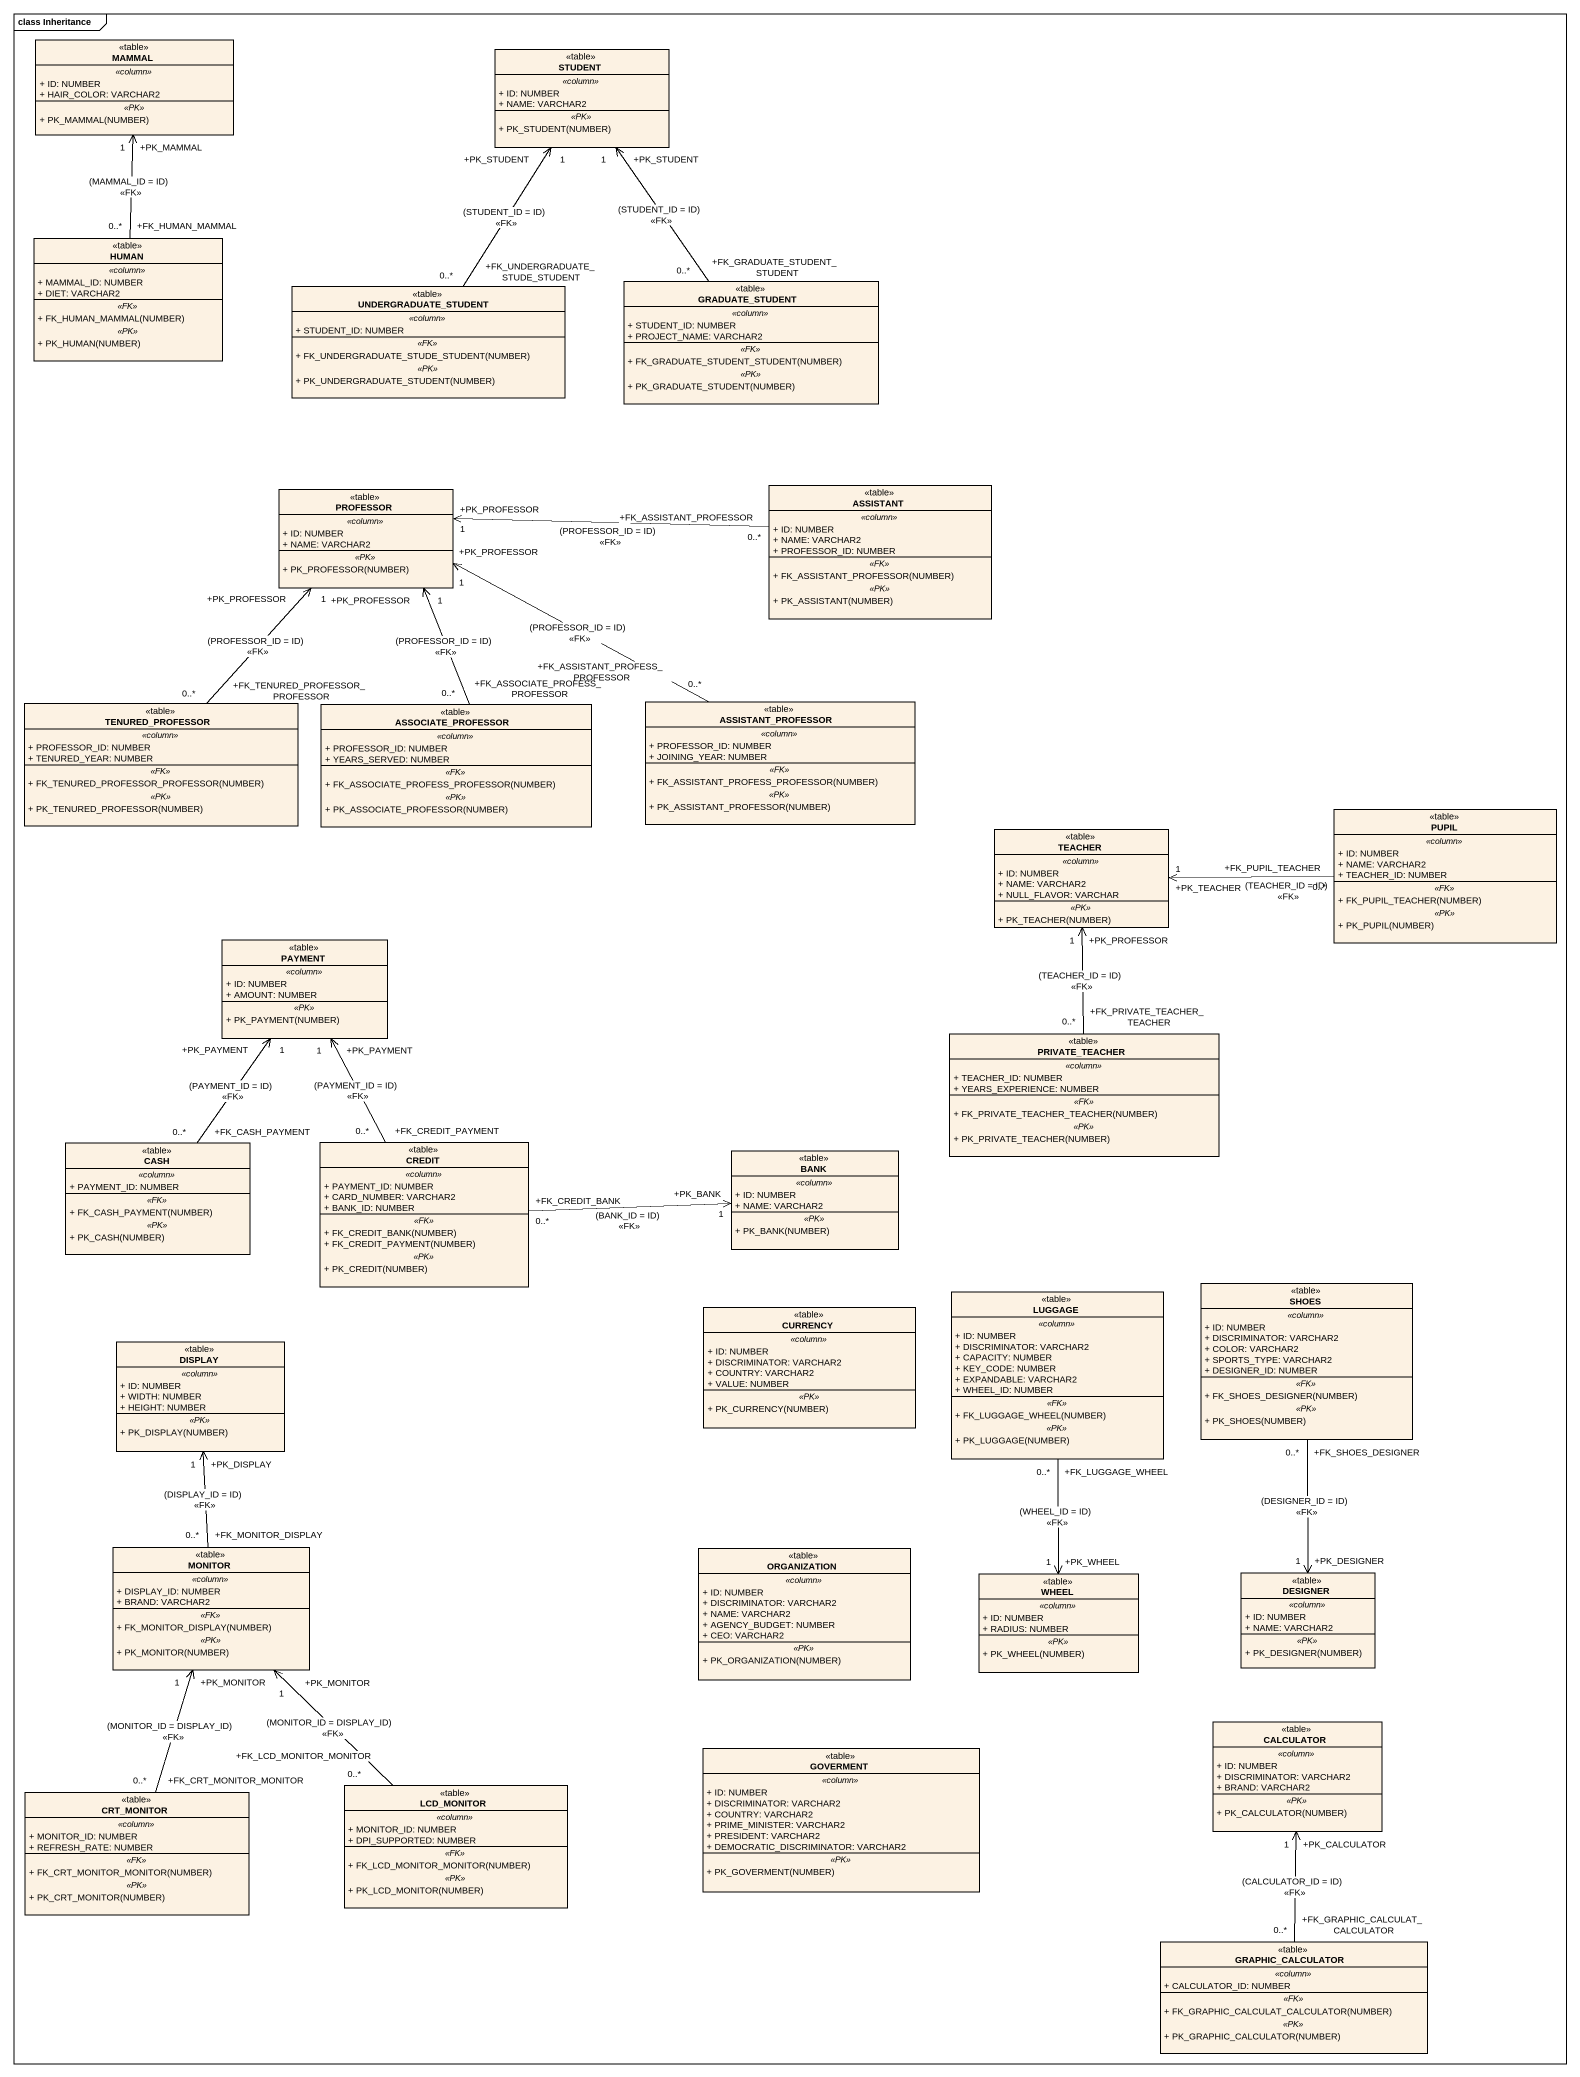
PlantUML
@startuml
mainframe class Inheritance
hide circle
hide empty members
skinparam classAttributeIconSize 0
class MAMMAL <<table>> {
  .. <<column>> ..
  + ID: NUMBER
  + HAIR_COLOR: VARCHAR2
  .. <<PK>> ..
  + PK_MAMMAL(NUMBER)
}
class STUDENT <<table>> {
  .. <<column>> ..
  + ID: NUMBER
  + NAME: VARCHAR2
  .. <<PK>> ..
  + PK_STUDENT(NUMBER)
}
class HUMAN <<table>> {
  .. <<column>> ..
  + MAMMAL_ID: NUMBER
  + DIET: VARCHAR2
  .. <<FK>> ..
  + FK_HUMAN_MAMMAL(NUMBER)
  .. <<PK>> ..
  + PK_HUMAN(NUMBER)
}
class UNDERGRADUATE_STUDENT <<table>> {
  .. <<column>> ..
  + STUDENT_ID: NUMBER
  .. <<FK>> ..
  + FK_UNDERGRADUATE_STUDE_STUDENT(NUMBER)
  .. <<PK>> ..
  + PK_UNDERGRADUATE_STUDENT(NUMBER)
}
class GRADUATE_STUDENT <<table>> {
  .. <<column>> ..
  + STUDENT_ID: NUMBER
  + PROJECT_NAME: VARCHAR2
  .. <<FK>> ..
  + FK_GRADUATE_STUDENT_STUDENT(NUMBER)
  .. <<PK>> ..
  + PK_GRADUATE_STUDENT(NUMBER)
}
class PROFESSOR <<table>> {
  .. <<column>> ..
  + ID: NUMBER
  + NAME: VARCHAR2
  .. <<PK>> ..
  + PK_PROFESSOR(NUMBER)
}
class ASSISTANT <<table>> {
  .. <<column>> ..
  + ID: NUMBER
  + NAME: VARCHAR2
  + PROFESSOR_ID: NUMBER
  .. <<FK>> ..
  + FK_ASSISTANT_PROFESSOR(NUMBER)
  .. <<PK>> ..
  + PK_ASSISTANT(NUMBER)
}
class TENURED_PROFESSOR <<table>> {
  .. <<column>> ..
  + PROFESSOR_ID: NUMBER
  + TENURED_YEAR: NUMBER
  .. <<FK>> ..
  + FK_TENURED_PROFESSOR_PROFESSOR(NUMBER)
  .. <<PK>> ..
  + PK_TENURED_PROFESSOR(NUMBER)
}
class ASSOCIATE_PROFESSOR <<table>> {
  .. <<column>> ..
  + PROFESSOR_ID: NUMBER
  + YEARS_SERVED: NUMBER
  .. <<FK>> ..
  + FK_ASSOCIATE_PROFESS_PROFESSOR(NUMBER)
  .. <<PK>> ..
  + PK_ASSOCIATE_PROFESSOR(NUMBER)
}
class ASSISTANT_PROFESSOR <<table>> {
  .. <<column>> ..
  + PROFESSOR_ID: NUMBER
  + JOINING_YEAR: NUMBER
  .. <<FK>> ..
  + FK_ASSISTANT_PROFESS_PROFESSOR(NUMBER)
  .. <<PK>> ..
  + PK_ASSISTANT_PROFESSOR(NUMBER)
}
class TEACHER <<table>> {
  .. <<column>> ..
  + ID: NUMBER
  + NAME: VARCHAR2
  + NULL_FLAVOR: VARCHAR
  .. <<PK>> ..
  + PK_TEACHER(NUMBER)
}
class PUPIL <<table>> {
  .. <<column>> ..
  + ID: NUMBER
  + NAME: VARCHAR2
  + TEACHER_ID: NUMBER
  .. <<FK>> ..
  + FK_PUPIL_TEACHER(NUMBER)
  .. <<PK>> ..
  + PK_PUPIL(NUMBER)
}
class PAYMENT <<table>> {
  .. <<column>> ..
  + ID: NUMBER
  + AMOUNT: NUMBER
  .. <<PK>> ..
  + PK_PAYMENT(NUMBER)
}
class PRIVATE_TEACHER <<table>> {
  .. <<column>> ..
  + TEACHER_ID: NUMBER
  + YEARS_EXPERIENCE: NUMBER
  .. <<FK>> ..
  + FK_PRIVATE_TEACHER_TEACHER(NUMBER)
  .. <<PK>> ..
  + PK_PRIVATE_TEACHER(NUMBER)
}
class CASH <<table>> {
  .. <<column>> ..
  + PAYMENT_ID: NUMBER
  .. <<FK>> ..
  + FK_CASH_PAYMENT(NUMBER)
  .. <<PK>> ..
  + PK_CASH(NUMBER)
}
class CREDIT <<table>> {
  .. <<column>> ..
  + PAYMENT_ID: NUMBER
  + CARD_NUMBER: VARCHAR2
  + BANK_ID: NUMBER
  .. <<FK>> ..
  + FK_CREDIT_BANK(NUMBER)
  + FK_CREDIT_PAYMENT(NUMBER)
  .. <<PK>> ..
  + PK_CREDIT(NUMBER)
}
class BANK <<table>> {
  .. <<column>> ..
  + ID: NUMBER
  + NAME: VARCHAR2
  .. <<PK>> ..
  + PK_BANK(NUMBER)
}
class LUGGAGE <<table>> {
  .. <<column>> ..
  + ID: NUMBER
  + DISCRIMINATOR: VARCHAR2
  + CAPACITY: NUMBER
  + KEY_CODE: NUMBER
  + EXPANDABLE: VARCHAR2
  + WHEEL_ID: NUMBER
  .. <<FK>> ..
  + FK_LUGGAGE_WHEEL(NUMBER)
  .. <<PK>> ..
  + PK_LUGGAGE(NUMBER)
}
class SHOES <<table>> {
  .. <<column>> ..
  + ID: NUMBER
  + DISCRIMINATOR: VARCHAR2
  + COLOR: VARCHAR2
  + SPORTS_TYPE: VARCHAR2
  + DESIGNER_ID: NUMBER
  .. <<FK>> ..
  + FK_SHOES_DESIGNER(NUMBER)
  .. <<PK>> ..
  + PK_SHOES(NUMBER)
}
class DISPLAY <<table>> {
  .. <<column>> ..
  + ID: NUMBER
  + WIDTH: NUMBER
  + HEIGHT: NUMBER
  .. <<PK>> ..
  + PK_DISPLAY(NUMBER)
}
class CURRENCY <<table>> {
  .. <<column>> ..
  + ID: NUMBER
  + DISCRIMINATOR: VARCHAR2
  + COUNTRY: VARCHAR2
  + VALUE: NUMBER
  .. <<PK>> ..
  + PK_CURRENCY(NUMBER)
}
class MONITOR <<table>> {
  .. <<column>> ..
  + DISPLAY_ID: NUMBER
  + BRAND: VARCHAR2
  .. <<FK>> ..
  + FK_MONITOR_DISPLAY(NUMBER)
  .. <<PK>> ..
  + PK_MONITOR(NUMBER)
}
class ORGANIZATION <<table>> {
  .. <<column>> ..
  + ID: NUMBER
  + DISCRIMINATOR: VARCHAR2
  + NAME: VARCHAR2
  + AGENCY_BUDGET: NUMBER
  + CEO: VARCHAR2
  .. <<PK>> ..
  + PK_ORGANIZATION(NUMBER)
}
class WHEEL <<table>> {
  .. <<column>> ..
  + ID: NUMBER
  + RADIUS: NUMBER
  .. <<PK>> ..
  + PK_WHEEL(NUMBER)
}
class DESIGNER <<table>> {
  .. <<column>> ..
  + ID: NUMBER
  + NAME: VARCHAR2
  .. <<PK>> ..
  + PK_DESIGNER(NUMBER)
}
class CALCULATOR <<table>> {
  .. <<column>> ..
  + ID: NUMBER
  + DISCRIMINATOR: VARCHAR2
  + BRAND: VARCHAR2
  .. <<PK>> ..
  + PK_CALCULATOR(NUMBER)
}
class GOVERMENT <<table>> {
  .. <<column>> ..
  + ID: NUMBER
  + DISCRIMINATOR: VARCHAR2
  + COUNTRY: VARCHAR2
  + PRIME_MINISTER: VARCHAR2
  + PRESIDENT: VARCHAR2
  + DEMOCRATIC_DISCRIMINATOR: VARCHAR2
  .. <<PK>> ..
  + PK_GOVERMENT(NUMBER)
}
class CRT_MONITOR <<table>> {
  .. <<column>> ..
  + MONITOR_ID: NUMBER
  + REFRESH_RATE: NUMBER
  .. <<FK>> ..
  + FK_CRT_MONITOR_MONITOR(NUMBER)
  .. <<PK>> ..
  + PK_CRT_MONITOR(NUMBER)
}
class LCD_MONITOR <<table>> {
  .. <<column>> ..
  + MONITOR_ID: NUMBER
  + DPI_SUPPORTED: NUMBER
  .. <<FK>> ..
  + FK_LCD_MONITOR_MONITOR(NUMBER)
  .. <<PK>> ..
  + PK_LCD_MONITOR(NUMBER)
}
class GRAPHIC_CALCULATOR <<table>> {
  .. <<column>> ..
  + CALCULATOR_ID: NUMBER
  .. <<FK>> ..
  + FK_GRAPHIC_CALCULAT_CALCULATOR(NUMBER)
  .. <<PK>> ..
  + PK_GRAPHIC_CALCULATOR(NUMBER)
}
HUMAN "+FK_HUMAN_MAMMAL\n0..*" -up-> "+PK_MAMMAL\n1" MAMMAL : (MAMMAL_ID = ID)\n<<FK>>
UNDERGRADUATE_STUDENT "+FK_UNDERGRADUATE_STUDE_STUDENT\n0..*" -up-> "+PK_STUDENT\n1" STUDENT : (STUDENT_ID = ID)\n<<FK>>
GRADUATE_STUDENT "+FK_GRADUATE_STUDENT_STUDENT\n0..*" -up-> "+PK_STUDENT\n1" STUDENT : (STUDENT_ID = ID)\n<<FK>>
ASSISTANT "+FK_ASSISTANT_PROFESSOR\n0..*" -left-> "+PK_PROFESSOR\n1" PROFESSOR : (PROFESSOR_ID = ID)\n<<FK>>
TENURED_PROFESSOR "+FK_TENURED_PROFESSOR_PROFESSOR\n0..*" -up-> "+PK_PROFESSOR\n1" PROFESSOR : (PROFESSOR_ID = ID)\n<<FK>>
ASSOCIATE_PROFESSOR "+FK_ASSOCIATE_PROFESS_PROFESSOR\n0..*" -up-> "+PK_PROFESSOR\n1" PROFESSOR : (PROFESSOR_ID = ID)\n<<FK>>
ASSISTANT_PROFESSOR "+FK_ASSISTANT_PROFESS_PROFESSOR\n0..*" -left-> "+PK_PROFESSOR\n1" PROFESSOR : (PROFESSOR_ID = ID)\n<<FK>>
PUPIL "+FK_PUPIL_TEACHER\n0..*" -left-> "+PK_TEACHER\n1" TEACHER : (TEACHER_ID = ID)\n<<FK>>
PRIVATE_TEACHER "+FK_PRIVATE_TEACHER_TEACHER\n0..*" -up-> "+PK_PROFESSOR\n1" TEACHER : (TEACHER_ID = ID)\n<<FK>>
CASH "+FK_CASH_PAYMENT\n0..*" -up-> "+PK_PAYMENT\n1" PAYMENT : (PAYMENT_ID = ID)\n<<FK>>
CREDIT "+FK_CREDIT_PAYMENT\n0..*" -up-> "+PK_PAYMENT\n1" PAYMENT : (PAYMENT_ID = ID)\n<<FK>>
CREDIT "+FK_CREDIT_BANK\n0..*" -right-> "+PK_BANK\n1" BANK : (BANK_ID = ID)\n<<FK>>
LUGGAGE "+FK_LUGGAGE_WHEEL\n0..*" --> "+PK_WHEEL\n1" WHEEL : (WHEEL_ID = ID)\n<<FK>>
SHOES "+FK_SHOES_DESIGNER\n0..*" --> "+PK_DESIGNER\n1" DESIGNER : (DESIGNER_ID = ID)\n<<FK>>
MONITOR "+FK_MONITOR_DISPLAY\n0..*" -up-> "+PK_DISPLAY\n1" DISPLAY : (DISPLAY_ID = ID)\n<<FK>>
CRT_MONITOR "+FK_CRT_MONITOR_MONITOR\n0..*" -up-> "+PK_MONITOR\n1" MONITOR : (MONITOR_ID = DISPLAY_ID)\n<<FK>>
LCD_MONITOR "+FK_LCD_MONITOR_MONITOR\n0..*" -up-> "+PK_MONITOR\n1" MONITOR : (MONITOR_ID = DISPLAY_ID)\n<<FK>>
GRAPHIC_CALCULATOR "+FK_GRAPHIC_CALCULAT_CALCULATOR\n0..*" -up-> "+PK_CALCULATOR\n1" CALCULATOR : (CALCULATOR_ID = ID)\n<<FK>>
@enduml
